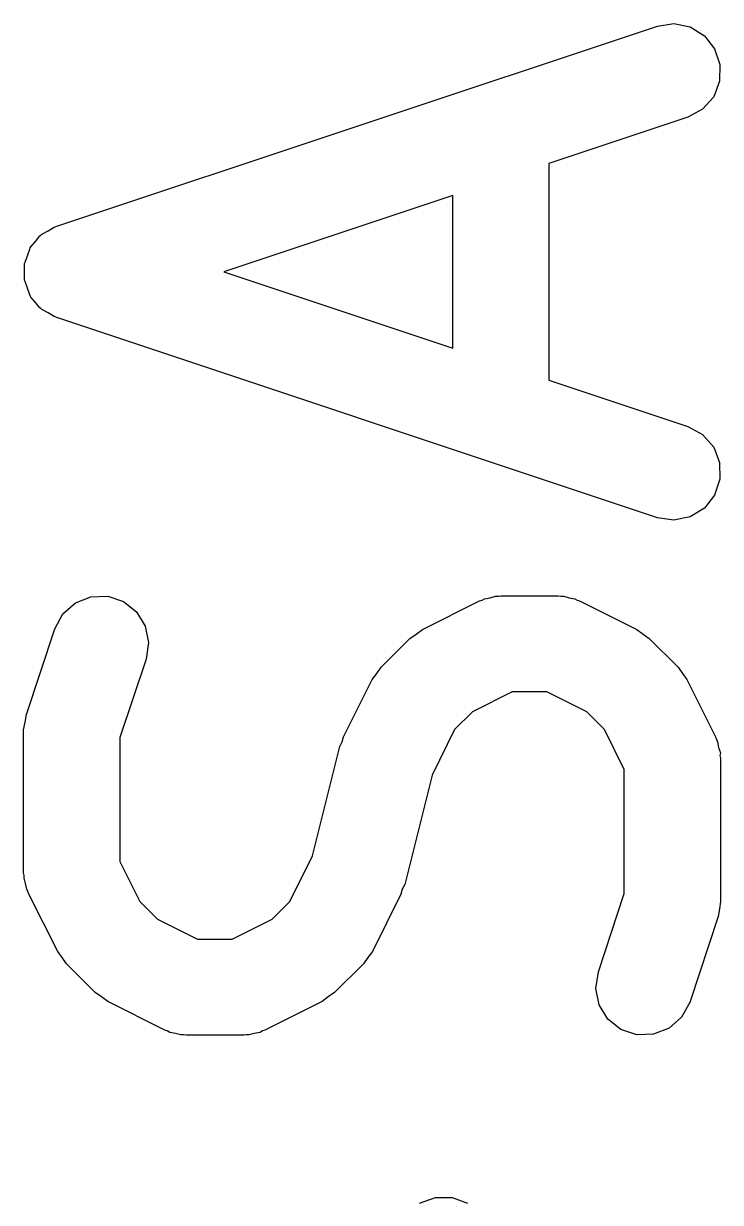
# Model space of a CAD drawing. Extents: x 127.3 to 176.4, y -111.4 to -62.2.
# Drawn here: x 174.983 to 176.433, y -86.812 to -84.36 of the extents above; entities that cross this region are included whole.
import ezdxf

# ---------------------------------------------------------------- set-up
doc = ezdxf.new("R2010")
doc.units = 0
doc.header["$MEASUREMENT"] = 0
doc.layers.add('BLACK', color=7, linetype='CONTINUOUS')

msp = doc.modelspace()

# ---------------------------------------------------------------- linework, layer by layer
at = {"layer": 'Black'}
for p, q in [((175.052, -84.7816), (176.302, -84.3649)), ((176.302, -84.3649), (176.336, -84.3598)), ((176.336, -84.3598), (176.37, -84.3668)), ((176.37, -84.3668), (176.4, -84.385)), ((176.4, -84.385), (176.421, -84.4122)), ((176.421, -84.4122), (176.432, -84.4451)), ((176.432, -84.4451), (176.431, -84.4799)), ((176.431, -84.4799), (176.419, -84.5122)), ((176.419, -84.5122), (176.396, -84.5381)), ((176.396, -84.5381), (176.365, -84.5547)), ((176.365, -84.5547), (176.076, -84.6509)), ((176.076, -84.6509), (176.076, -85.102)), ((175.876, -84.7176), (175.4, -84.8765)), ((175.876, -85.0354), (175.876, -84.7176)), ((175.034, -84.7912), (175.047, -84.7835)), ((175.047, -84.7835), (175.049, -84.7829)), ((175.049, -84.7829), (175.052, -84.7816)), ((175.008, -84.8132), (175.017, -84.8017)), ((175.017, -84.8017), (175.019, -84.8002)), ((175.019, -84.8002), (175.021, -84.7981)), ((175.021, -84.7981), (175.034, -84.7912)), ((174.991, -84.8428), (174.996, -84.8289)), ((174.996, -84.8289), (174.997, -84.8267)), ((174.997, -84.8267), (174.998, -84.8241)), ((174.998, -84.8241), (175.008, -84.8132)), ((174.985, -84.8592), (174.986, -84.8564)), ((174.986, -84.8564), (174.991, -84.8428)), ((174.985, -84.8618), (174.985, -84.8592)), ((174.985, -84.8765), (174.985, -84.8618)), ((174.985, -84.8911), (174.985, -84.8765)), ((175.4, -84.8765), (175.876, -85.0354)), ((174.985, -84.8938), (174.985, -84.8911)), ((174.986, -84.8965), (174.985, -84.8938)), ((174.991, -84.9102), (174.986, -84.8965)), ((174.996, -84.9241), (174.991, -84.9102)), ((174.997, -84.9263), (174.996, -84.9241)), ((174.998, -84.9288), (174.997, -84.9263)), ((175.008, -84.9398), (174.998, -84.9288)), ((175.017, -84.9513), (175.008, -84.9398)), ((175.019, -84.9527), (175.017, -84.9513)), ((175.021, -84.9548), (175.019, -84.9527)), ((175.034, -84.9618), (175.021, -84.9548)), ((175.047, -84.9695), (175.034, -84.9618)), ((175.049, -84.97), (175.047, -84.9695)), ((175.052, -84.9713), (175.049, -84.97)), ((176.302, -85.388), (175.052, -84.9713)), ((176.076, -85.102), (176.365, -85.1983)), ((176.365, -85.1983), (176.396, -85.2148)), ((176.396, -85.2148), (176.419, -85.2408)), ((176.419, -85.2408), (176.431, -85.2731)), ((176.431, -85.2731), (176.432, -85.3078)), ((176.432, -85.3078), (176.421, -85.3408)), ((176.421, -85.3408), (176.4, -85.368)), ((176.4, -85.368), (176.37, -85.3861)), ((176.336, -85.3931), (176.302, -85.388)), ((176.37, -85.3861), (176.336, -85.3931)), ((175.065, -85.5881), (175.091, -85.5651)), ((175.091, -85.5651), (175.123, -85.5523)), ((175.123, -85.5523), (175.158, -85.5514)), ((175.158, -85.5514), (175.191, -85.5623)), ((175.191, -85.5623), (175.218, -85.5839)), ((175.813, -85.6204), (175.932, -85.5608)), ((175.932, -85.5608), (175.937, -85.5592)), ((175.937, -85.5592), (175.942, -85.5563)), ((175.942, -85.5563), (175.954, -85.5543)), ((175.954, -85.5543), (175.965, -85.5509)), ((175.965, -85.5509), (175.971, -85.5513)), ((175.971, -85.5513), (175.976, -85.5503)), ((175.976, -85.5503), (176.095, -85.5503)), ((176.095, -85.5503), (176.101, -85.5513)), ((176.101, -85.5513), (176.107, -85.5509)), ((176.107, -85.5509), (176.118, -85.5543)), ((176.118, -85.5543), (176.13, -85.5563)), ((176.13, -85.5563), (176.135, -85.5592)), ((176.135, -85.5592), (176.14, -85.5608)), ((176.14, -85.5608), (176.259, -85.6204)), ((175.048, -85.6187), (175.065, -85.5881)), ((175.218, -85.5839), (175.236, -85.6135)), ((175.236, -85.6135), (175.243, -85.6476)), ((174.989, -85.7972), (175.048, -85.6187)), ((175.727, -85.6986), (175.787, -85.6391)), ((175.787, -85.6391), (175.8, -85.6299)), ((175.8, -85.6299), (175.813, -85.6204)), ((176.259, -85.6204), (176.272, -85.6299)), ((176.272, -85.6299), (176.285, -85.6391)), ((176.285, -85.6391), (176.345, -85.6986)), ((175.243, -85.6476), (175.238, -85.6819)), ((175.238, -85.6819), (175.183, -85.8451)), ((175.708, -85.7246), (175.718, -85.7118)), ((175.718, -85.7118), (175.727, -85.6986)), ((176.345, -85.6986), (176.354, -85.7117)), ((176.354, -85.7117), (176.363, -85.7246)), ((175.649, -85.8437), (175.708, -85.7246)), ((176.363, -85.7246), (176.423, -85.8437)), ((176, -85.7503), (175.917, -85.792)), ((176.072, -85.7503), (176, -85.7503)), ((176.155, -85.792), (176.072, -85.7503)), ((174.983, -85.8289), (174.986, -85.8131)), ((174.986, -85.8131), (174.989, -85.7972)), ((175.917, -85.792), (175.88, -85.8286)), ((176.192, -85.8286), (176.155, -85.792)), ((174.983, -86.1265), (174.983, -85.8289)), ((175.88, -85.8286), (175.833, -85.9233)), ((176.233, -85.912), (176.192, -85.8286)), ((175.183, -85.8451), (175.183, -86.1029)), ((175.641, -85.8641), (175.646, -85.8541)), ((175.646, -85.8541), (175.649, -85.8437)), ((176.423, -85.8437), (176.425, -85.8492)), ((176.425, -85.8492), (176.427, -85.8542)), ((176.427, -85.8542), (176.429, -85.8657)), ((175.584, -86.0916), (175.641, -85.8641)), ((176.429, -85.8657), (176.433, -85.8769)), ((176.433, -85.8769), (176.432, -85.8827)), ((176.432, -85.8827), (176.433, -85.8884)), ((176.233, -86.1698), (176.233, -85.912)), ((176.433, -85.8884), (176.433, -86.186)), ((175.833, -85.9233), (175.776, -86.1507)), ((175.183, -86.1029), (175.225, -86.1863)), ((175.537, -86.1863), (175.584, -86.0916)), ((174.984, -86.1322), (174.983, -86.1265)), ((174.984, -86.1379), (174.984, -86.1322)), ((174.987, -86.1491), (174.984, -86.1379)), ((174.99, -86.1607), (174.987, -86.1491)), ((175.776, -86.1507), (175.771, -86.1607)), ((174.992, -86.1657), (174.99, -86.1607)), ((174.994, -86.1712), (174.992, -86.1657)), ((175.054, -86.2902), (174.994, -86.1712)), ((175.768, -86.1712), (175.709, -86.2902)), ((175.771, -86.1607), (175.768, -86.1712)), ((176.179, -86.3329), (176.233, -86.1698)), ((175.225, -86.1863), (175.262, -86.2229)), ((175.5, -86.2229), (175.537, -86.1863)), ((176.431, -86.2018), (176.428, -86.2176)), ((176.433, -86.186), (176.431, -86.2018)), ((175.262, -86.2229), (175.345, -86.2646)), ((175.417, -86.2646), (175.5, -86.2229)), ((176.428, -86.2176), (176.369, -86.3962)), ((175.345, -86.2646), (175.417, -86.2646)), ((175.063, -86.3031), (175.054, -86.2902)), ((175.072, -86.3162), (175.063, -86.3031)), ((175.699, -86.3031), (175.69, -86.3162)), ((175.709, -86.2902), (175.699, -86.3031)), ((175.132, -86.3758), (175.072, -86.3162)), ((175.69, -86.3162), (175.63, -86.3758)), ((176.174, -86.3673), (176.179, -86.3329)), ((175.145, -86.3849), (175.132, -86.3758)), ((175.63, -86.3758), (175.617, -86.3849)), ((176.181, -86.4013), (176.174, -86.3673)), ((175.158, -86.3945), (175.145, -86.3849)), ((175.277, -86.454), (175.158, -86.3945)), ((175.604, -86.3945), (175.485, -86.454)), ((175.617, -86.3849), (175.604, -86.3945)), ((176.199, -86.4309), (176.181, -86.4013)), ((176.369, -86.3962), (176.352, -86.4267)), ((176.352, -86.4267), (176.326, -86.4498)), ((176.226, -86.4525), (176.199, -86.4309)), ((176.326, -86.4498), (176.294, -86.4625)), ((175.282, -86.4557), (175.277, -86.454)), ((175.287, -86.4585), (175.282, -86.4557)), ((175.299, -86.4606), (175.287, -86.4585)), ((175.31, -86.4639), (175.299, -86.4606)), ((175.316, -86.4636), (175.31, -86.4639)), ((175.322, -86.4646), (175.316, -86.4636)), ((175.441, -86.4646), (175.322, -86.4646)), ((175.446, -86.4636), (175.441, -86.4646)), ((175.452, -86.4639), (175.446, -86.4636)), ((175.463, -86.4606), (175.452, -86.4639)), ((175.475, -86.4585), (175.463, -86.4606)), ((175.48, -86.4557), (175.475, -86.4585)), ((175.485, -86.454), (175.48, -86.4557)), ((176.259, -86.4635), (176.226, -86.4525)), ((176.294, -86.4625), (176.259, -86.4635)), ((175.807, -86.8137), (175.84, -86.8018)), ((175.84, -86.8018), (175.875, -86.8018)), ((175.875, -86.8018), (175.907, -86.8137))]:
    msp.add_line(p, q, dxfattribs=at)

doc.saveas('drawing.dxf')
